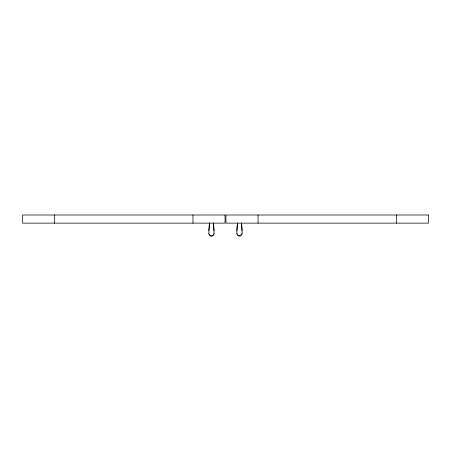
<?xml version="1.0" encoding="UTF-8"?>
<svg xmlns="http://www.w3.org/2000/svg" width="451" height="451" viewBox="0 0 451 451"><rect width="100%" height="100%" fill="white"/><g stroke="black" fill="none" stroke-linecap="round" stroke-linejoin="round"><path stroke-width="0.68" d="M209.568 223.082L208.79 233.68L210.431 235.856L211.496 236.008L212.551 235.856L214.124 233.674L213.329 223.082M208.79 230.777L209.399 223.082M236.814 230.777L237.423 223.082L236.814 233.68L238.455 235.856L240.575 235.856L242.148 233.674L241.544 223.082L242.148 230.777M213.233 235.134L214.124 233.641M242.148 233.641L240.58 235.811L238.455 235.811M213.875 234.272L212.551 235.811L211.496 235.963L210.431 235.811L208.79 233.68M238.455 235.85L236.814 233.68M209.704 235.118L210.431 235.85M214.124 230.799L213.52 223.127M396.356 214.992L396.356 223.127M258.045 214.992L258.045 223.127M192.955 214.992L192.955 223.127M54.644 214.992L54.644 223.127M225.049 214.992L22.55 214.992L22.55 223.127L225.049 223.127L225.049 214.992M428.45 214.992L225.951 214.992L225.951 223.127L428.45 223.127L428.45 214.992"/></g></svg>
